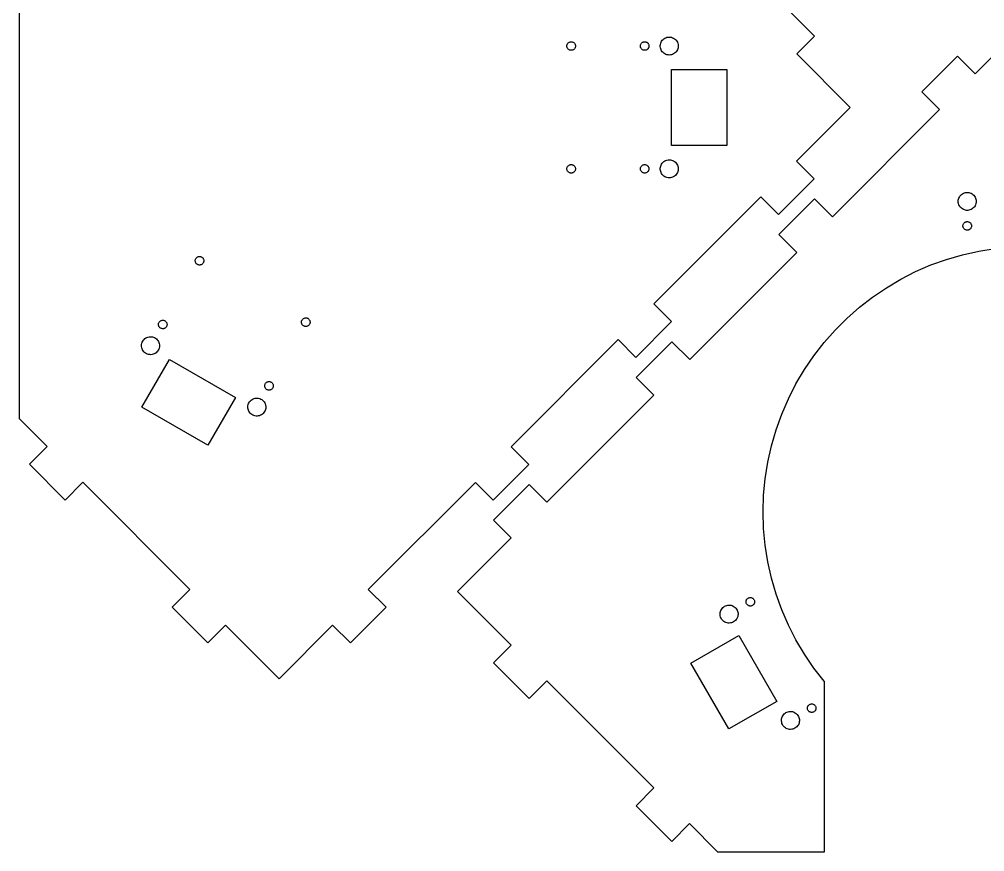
# Model space of a CAD drawing. Extents: x 0 to 997, y 13 to 1900.
# Drawn here: x 12.7 to 485.5, y 12.7 to 420.1 of the extents above; entities that cross this region are included whole.
import ezdxf

# ---------------------------------------------------------------- set-up
doc = ezdxf.new("R2010")
doc.units = 0
doc.layers.get('0').update_dxf_attribs({"linetype": 'CONTINUOUS'})

msp = doc.modelspace()

# ---------------------------------------------------------------- linework, layer by layer
for p, q in [((12.7208, 529.296), (12.7208, 224.674)), ((402.116, 411.854), (384.641, 429.328)), ((506.985, 419.59), (480.813, 393.418)), ((329.901, 411.297), (330.443, 411.4)), ((330.443, 411.4), (330.995, 411.435)), ((330.995, 411.435), (331.546, 411.4)), ((331.546, 411.4), (332.089, 411.297)), ((393.418, 403.157), (402.116, 411.854)), ((280.899, 407.167), (280.932, 407.428)), ((280.899, 406.903), (280.899, 407.167)), ((280.932, 406.641), (280.899, 406.903)), ((280.932, 407.428), (280.998, 407.684)), ((280.998, 406.386), (280.932, 406.641)), ((280.998, 407.684), (281.095, 407.929)), ((281.095, 407.929), (281.222, 408.16)), ((281.222, 408.16), (281.377, 408.373)), ((281.377, 408.373), (281.557, 408.566)), ((281.557, 408.566), (281.761, 408.734)), ((281.761, 408.734), (281.983, 408.875)), ((281.983, 408.875), (282.222, 408.987)), ((282.222, 408.987), (282.473, 409.069)), ((282.473, 409.069), (282.732, 409.118)), ((282.732, 409.118), (282.995, 409.135)), ((282.995, 409.135), (283.258, 409.118)), ((283.258, 409.118), (283.517, 409.069)), ((283.517, 409.069), (283.768, 408.987)), ((283.768, 408.987), (284.007, 408.875)), ((284.007, 408.875), (284.229, 408.734)), ((284.229, 408.734), (284.432, 408.566)), ((284.432, 408.566), (284.613, 408.373)), ((284.613, 408.373), (284.768, 408.16)), ((284.768, 408.16), (284.895, 407.929)), ((284.895, 407.929), (284.992, 407.684)), ((284.992, 407.684), (285.058, 407.428)), ((285.058, 406.641), (284.992, 406.386)), ((285.058, 407.428), (285.091, 407.167)), ((285.091, 406.903), (285.058, 406.641)), ((285.091, 407.167), (285.091, 406.903)), ((316.899, 407.167), (316.932, 407.428)), ((316.899, 406.903), (316.899, 407.167)), ((316.932, 406.641), (316.899, 406.903)), ((316.932, 407.428), (316.998, 407.684)), ((316.998, 406.386), (316.932, 406.641)), ((316.998, 407.684), (317.095, 407.929)), ((317.095, 407.929), (317.222, 408.16)), ((317.222, 408.16), (317.377, 408.373)), ((317.377, 408.373), (317.557, 408.566)), ((317.557, 408.566), (317.761, 408.734)), ((317.761, 408.734), (317.983, 408.875)), ((317.983, 408.875), (318.222, 408.987)), ((318.222, 408.987), (318.473, 409.069)), ((318.473, 409.069), (318.732, 409.118)), ((318.732, 409.118), (318.995, 409.135)), ((318.995, 409.135), (319.258, 409.118)), ((319.258, 409.118), (319.517, 409.069)), ((319.517, 409.069), (319.768, 408.987)), ((319.768, 408.987), (320.007, 408.875)), ((320.007, 408.875), (320.229, 408.734)), ((320.229, 408.734), (320.432, 408.566)), ((320.432, 408.566), (320.613, 408.373)), ((320.613, 408.373), (320.768, 408.16)), ((320.768, 408.16), (320.895, 407.929)), ((320.895, 407.929), (320.992, 407.684)), ((320.992, 407.684), (321.058, 407.428)), ((321.058, 406.641), (320.992, 406.386)), ((321.058, 407.428), (321.091, 407.167)), ((321.091, 406.903), (321.058, 406.641)), ((321.091, 407.167), (321.091, 406.903)), ((326.604, 407.311), (326.673, 407.859)), ((326.604, 406.759), (326.604, 407.311)), ((326.673, 406.21), (326.604, 406.759)), ((326.673, 407.859), (326.81, 408.395)), ((326.81, 408.395), (327.014, 408.908)), ((327.014, 408.908), (327.28, 409.392)), ((327.28, 409.392), (327.605, 409.84)), ((327.605, 409.84), (327.983, 410.242)), ((327.983, 410.242), (328.409, 410.595)), ((328.409, 410.595), (328.875, 410.891)), ((328.875, 410.891), (329.375, 411.126)), ((329.375, 411.126), (329.901, 411.297)), ((332.089, 411.297), (332.615, 411.126)), ((332.615, 411.126), (333.115, 410.891)), ((333.115, 410.891), (333.581, 410.595)), ((333.581, 410.595), (334.007, 410.242)), ((334.007, 410.242), (334.385, 409.84)), ((334.385, 409.84), (334.71, 409.392)), ((334.71, 409.392), (334.976, 408.908)), ((334.976, 408.908), (335.18, 408.395)), ((335.18, 408.395), (335.317, 407.859)), ((335.317, 407.859), (335.386, 407.311)), ((335.386, 406.759), (335.317, 406.21)), ((335.386, 407.311), (335.386, 406.759)), ((281.095, 406.141), (280.998, 406.386)), ((281.222, 405.91), (281.095, 406.141)), ((281.377, 405.696), (281.222, 405.91)), ((281.557, 405.504), (281.377, 405.696)), ((281.761, 405.336), (281.557, 405.504)), ((281.983, 405.195), (281.761, 405.336)), ((282.222, 405.082), (281.983, 405.195)), ((282.473, 405.001), (282.222, 405.082)), ((282.732, 404.951), (282.473, 405.001)), ((282.995, 404.935), (282.732, 404.951)), ((283.258, 404.951), (282.995, 404.935)), ((283.517, 405.001), (283.258, 404.951)), ((283.768, 405.082), (283.517, 405.001)), ((284.007, 405.195), (283.768, 405.082)), ((284.229, 405.336), (284.007, 405.195)), ((284.432, 405.504), (284.229, 405.336)), ((284.613, 405.696), (284.432, 405.504)), ((284.768, 405.91), (284.613, 405.696)), ((284.895, 406.141), (284.768, 405.91)), ((284.992, 406.386), (284.895, 406.141)), ((317.095, 406.141), (316.998, 406.386)), ((317.222, 405.91), (317.095, 406.141)), ((317.377, 405.696), (317.222, 405.91)), ((317.557, 405.504), (317.377, 405.696)), ((317.761, 405.336), (317.557, 405.504)), ((317.983, 405.195), (317.761, 405.336)), ((318.222, 405.082), (317.983, 405.195)), ((318.473, 405.001), (318.222, 405.082)), ((318.732, 404.951), (318.473, 405.001)), ((318.995, 404.935), (318.732, 404.951)), ((319.258, 404.951), (318.995, 404.935)), ((319.517, 405.001), (319.258, 404.951)), ((319.768, 405.082), (319.517, 405.001)), ((320.007, 405.195), (319.768, 405.082)), ((320.229, 405.336), (320.007, 405.195)), ((320.432, 405.504), (320.229, 405.336)), ((320.613, 405.696), (320.432, 405.504)), ((320.768, 405.91), (320.613, 405.696)), ((320.895, 406.141), (320.768, 405.91)), ((320.992, 406.386), (320.895, 406.141)), ((326.81, 405.675), (326.673, 406.21)), ((327.014, 405.161), (326.81, 405.675)), ((327.28, 404.677), (327.014, 405.161)), ((327.605, 404.23), (327.28, 404.677)), ((327.983, 403.827), (327.605, 404.23)), ((328.409, 403.475), (327.983, 403.827)), ((328.875, 403.179), (328.409, 403.475)), ((329.375, 402.944), (328.875, 403.179)), ((329.901, 402.773), (329.375, 402.944)), ((330.443, 402.67), (329.901, 402.773)), ((330.995, 402.635), (330.443, 402.67)), ((331.546, 402.67), (330.995, 402.635)), ((332.089, 402.773), (331.546, 402.67)), ((332.615, 402.944), (332.089, 402.773)), ((333.115, 403.179), (332.615, 402.944)), ((333.581, 403.475), (333.115, 403.179)), ((334.007, 403.827), (333.581, 403.475)), ((334.385, 404.23), (334.007, 403.827)), ((334.71, 404.677), (334.385, 404.23)), ((334.976, 405.161), (334.71, 404.677)), ((335.18, 405.675), (334.976, 405.161)), ((335.317, 406.21), (335.18, 405.675)), ((419.59, 376.985), (393.418, 403.157)), ((472.116, 402.116), (454.641, 384.641)), ((480.813, 393.418), (472.116, 402.116)), ((332.135, 358.36), (332.135, 395.61)), ((332.135, 395.61), (359.185, 395.61)), ((359.185, 395.61), (359.185, 358.36)), ((454.641, 384.641), (463.339, 375.944)), ((393.339, 350.734), (419.59, 376.985)), ((463.339, 375.944), (410.916, 323.521)), ((359.185, 358.36), (332.135, 358.36)), ((327.605, 349.74), (327.983, 350.142)), ((327.983, 350.142), (328.409, 350.495)), ((328.409, 350.495), (328.875, 350.791)), ((328.875, 350.791), (329.375, 351.026)), ((329.375, 351.026), (329.901, 351.197)), ((329.901, 351.197), (330.443, 351.3)), ((330.443, 351.3), (330.995, 351.335)), ((330.995, 351.335), (331.546, 351.3)), ((331.546, 351.3), (332.089, 351.197)), ((332.089, 351.197), (332.615, 351.026)), ((332.615, 351.026), (333.115, 350.791)), ((333.115, 350.791), (333.581, 350.495)), ((333.581, 350.495), (334.007, 350.142)), ((334.007, 350.142), (334.385, 349.74)), ((402.036, 342.036), (393.339, 350.734)), ((280.899, 347.067), (280.932, 347.328)), ((280.899, 346.803), (280.899, 347.067)), ((280.932, 346.541), (280.899, 346.803)), ((280.932, 347.328), (280.998, 347.584)), ((280.998, 346.286), (280.932, 346.541)), ((280.998, 347.584), (281.095, 347.829)), ((281.095, 346.041), (280.998, 346.286)), ((281.095, 347.829), (281.222, 348.06)), ((281.222, 345.81), (281.095, 346.041)), ((281.222, 348.06), (281.377, 348.273)), ((281.377, 345.596), (281.222, 345.81)), ((281.377, 348.273), (281.557, 348.466)), ((281.557, 345.404), (281.377, 345.596)), ((281.557, 348.466), (281.761, 348.634)), ((281.761, 345.236), (281.557, 345.404)), ((281.761, 348.634), (281.983, 348.775)), ((281.983, 345.095), (281.761, 345.236)), ((281.983, 348.775), (282.222, 348.887)), ((282.222, 348.887), (282.473, 348.969)), ((282.473, 348.969), (282.732, 349.018)), ((282.732, 349.018), (282.995, 349.035)), ((282.995, 349.035), (283.258, 349.018)), ((283.258, 349.018), (283.517, 348.969)), ((283.517, 348.969), (283.768, 348.887)), ((283.768, 348.887), (284.007, 348.775)), ((284.007, 348.775), (284.229, 348.634)), ((284.229, 345.236), (284.007, 345.095)), ((284.229, 348.634), (284.432, 348.466)), ((284.432, 345.404), (284.229, 345.236)), ((284.432, 348.466), (284.613, 348.273)), ((284.613, 345.596), (284.432, 345.404)), ((284.613, 348.273), (284.768, 348.06)), ((284.768, 345.81), (284.613, 345.596)), ((284.768, 348.06), (284.895, 347.829)), ((284.895, 346.041), (284.768, 345.81)), ((284.895, 347.829), (284.992, 347.584)), ((284.992, 346.286), (284.895, 346.041)), ((284.992, 347.584), (285.058, 347.328)), ((285.058, 346.541), (284.992, 346.286)), ((285.058, 347.328), (285.091, 347.067)), ((285.091, 346.803), (285.058, 346.541)), ((285.091, 347.067), (285.091, 346.803)), ((316.899, 347.067), (316.932, 347.328)), ((316.899, 346.803), (316.899, 347.067)), ((316.932, 346.541), (316.899, 346.803)), ((316.932, 347.328), (316.998, 347.584)), ((316.998, 346.286), (316.932, 346.541)), ((316.998, 347.584), (317.095, 347.829)), ((317.095, 346.041), (316.998, 346.286)), ((317.095, 347.829), (317.222, 348.06)), ((317.222, 345.81), (317.095, 346.041)), ((317.222, 348.06), (317.377, 348.273)), ((317.377, 345.596), (317.222, 345.81)), ((317.377, 348.273), (317.557, 348.466)), ((317.557, 345.404), (317.377, 345.596)), ((317.557, 348.466), (317.761, 348.634)), ((317.761, 345.236), (317.557, 345.404)), ((317.761, 348.634), (317.983, 348.775)), ((317.983, 345.095), (317.761, 345.236)), ((317.983, 348.775), (318.222, 348.887)), ((318.222, 348.887), (318.473, 348.969)), ((318.473, 348.969), (318.732, 349.018)), ((318.732, 349.018), (318.995, 349.035)), ((318.995, 349.035), (319.258, 349.018)), ((319.258, 349.018), (319.517, 348.969)), ((319.517, 348.969), (319.768, 348.887)), ((319.768, 348.887), (320.007, 348.775)), ((320.007, 348.775), (320.229, 348.634)), ((320.229, 345.236), (320.007, 345.095)), ((320.229, 348.634), (320.432, 348.466)), ((320.432, 345.404), (320.229, 345.236)), ((320.432, 348.466), (320.613, 348.273)), ((320.613, 345.596), (320.432, 345.404)), ((320.613, 348.273), (320.768, 348.06)), ((320.768, 345.81), (320.613, 345.596)), ((320.768, 348.06), (320.895, 347.829)), ((320.895, 346.041), (320.768, 345.81)), ((320.895, 347.829), (320.992, 347.584)), ((320.992, 346.286), (320.895, 346.041)), ((320.992, 347.584), (321.058, 347.328)), ((321.058, 346.541), (320.992, 346.286)), ((321.058, 347.328), (321.091, 347.067)), ((321.091, 346.803), (321.058, 346.541)), ((321.091, 347.067), (321.091, 346.803)), ((326.604, 347.211), (326.673, 347.759)), ((326.604, 346.659), (326.604, 347.211)), ((326.673, 346.11), (326.604, 346.659)), ((326.673, 347.759), (326.81, 348.295)), ((326.81, 345.575), (326.673, 346.11)), ((326.81, 348.295), (327.014, 348.808)), ((327.014, 345.061), (326.81, 345.575)), ((327.014, 348.808), (327.28, 349.292)), ((327.28, 349.292), (327.605, 349.74)), ((334.385, 349.74), (334.71, 349.292)), ((334.71, 349.292), (334.976, 348.808)), ((334.976, 348.808), (335.18, 348.295)), ((335.18, 345.575), (334.976, 345.061)), ((335.18, 348.295), (335.317, 347.759)), ((335.317, 346.11), (335.18, 345.575)), ((335.317, 347.759), (335.386, 347.211)), ((335.386, 346.659), (335.317, 346.11)), ((335.386, 347.211), (335.386, 346.659)), ((282.222, 344.982), (281.983, 345.095)), ((282.473, 344.901), (282.222, 344.982)), ((282.732, 344.851), (282.473, 344.901)), ((282.995, 344.835), (282.732, 344.851)), ((283.258, 344.851), (282.995, 344.835)), ((283.517, 344.901), (283.258, 344.851)), ((283.768, 344.982), (283.517, 344.901)), ((284.007, 345.095), (283.768, 344.982)), ((318.222, 344.982), (317.983, 345.095)), ((318.473, 344.901), (318.222, 344.982)), ((318.732, 344.851), (318.473, 344.901)), ((318.995, 344.835), (318.732, 344.851)), ((319.258, 344.851), (318.995, 344.835)), ((319.517, 344.901), (319.258, 344.851)), ((319.768, 344.982), (319.517, 344.901)), ((320.007, 345.095), (319.768, 344.982)), ((327.28, 344.577), (327.014, 345.061)), ((327.605, 344.13), (327.28, 344.577)), ((327.983, 343.727), (327.605, 344.13)), ((328.409, 343.375), (327.983, 343.727)), ((328.875, 343.079), (328.409, 343.375)), ((329.375, 342.844), (328.875, 343.079)), ((329.901, 342.673), (329.375, 342.844)), ((330.443, 342.57), (329.901, 342.673)), ((330.995, 342.535), (330.443, 342.57)), ((331.546, 342.57), (330.995, 342.535)), ((332.089, 342.673), (331.546, 342.57)), ((332.615, 342.844), (332.089, 342.673)), ((333.115, 343.079), (332.615, 342.844)), ((333.581, 343.375), (333.115, 343.079)), ((334.007, 343.727), (333.581, 343.375)), ((334.385, 344.13), (334.007, 343.727)), ((334.71, 344.577), (334.385, 344.13)), ((334.976, 345.061), (334.71, 344.577)), ((384.562, 324.562), (402.036, 342.036)), ((323.441, 280.836), (375.864, 333.259)), ((375.864, 333.259), (384.562, 324.562)), ((402.218, 332.218), (384.744, 314.744)), ((410.916, 323.521), (402.218, 332.218)), ((472.535, 330.995), (472.57, 331.546)), ((472.57, 330.443), (472.535, 330.995)), ((472.57, 331.546), (472.673, 332.089)), ((472.673, 332.089), (472.844, 332.615)), ((472.844, 332.615), (473.079, 333.115)), ((473.079, 333.115), (473.375, 333.581)), ((473.375, 333.581), (473.727, 334.007)), ((473.727, 334.007), (474.13, 334.385)), ((474.13, 334.385), (474.577, 334.71)), ((474.577, 334.71), (475.061, 334.976)), ((475.061, 334.976), (475.575, 335.18)), ((475.575, 335.18), (476.11, 335.317)), ((476.11, 335.317), (476.659, 335.386)), ((476.659, 335.386), (477.211, 335.386)), ((477.211, 335.386), (477.759, 335.317)), ((477.759, 335.317), (478.295, 335.18)), ((478.295, 335.18), (478.808, 334.976)), ((478.808, 334.976), (479.292, 334.71)), ((479.292, 334.71), (479.74, 334.385)), ((479.74, 334.385), (480.142, 334.007)), ((480.142, 334.007), (480.495, 333.581)), ((480.495, 333.581), (480.791, 333.115)), ((480.791, 333.115), (481.026, 332.615)), ((481.026, 332.615), (481.197, 332.089)), ((481.197, 332.089), (481.3, 331.546)), ((481.3, 331.546), (481.335, 330.995)), ((481.335, 330.995), (481.3, 330.443)), ((472.673, 329.901), (472.57, 330.443)), ((472.844, 329.375), (472.673, 329.901)), ((473.079, 328.875), (472.844, 329.375)), ((473.375, 328.409), (473.079, 328.875)), ((473.727, 327.983), (473.375, 328.409)), ((474.13, 327.605), (473.727, 327.983)), ((474.577, 327.28), (474.13, 327.605)), ((475.061, 327.014), (474.577, 327.28)), ((475.575, 326.81), (475.061, 327.014)), ((476.11, 326.673), (475.575, 326.81)), ((476.659, 326.604), (476.11, 326.673)), ((477.211, 326.604), (476.659, 326.604)), ((477.759, 326.673), (477.211, 326.604)), ((478.295, 326.81), (477.759, 326.673)), ((478.808, 327.014), (478.295, 326.81)), ((479.292, 327.28), (478.808, 327.014)), ((479.74, 327.605), (479.292, 327.28)), ((480.142, 327.983), (479.74, 327.605)), ((480.495, 328.409), (480.142, 327.983)), ((480.791, 328.875), (480.495, 328.409)), ((481.026, 329.375), (480.791, 328.875)), ((481.197, 329.901), (481.026, 329.375)), ((481.3, 330.443), (481.197, 329.901)), ((474.835, 318.995), (474.851, 319.258)), ((474.851, 318.732), (474.835, 318.995)), ((474.851, 319.258), (474.901, 319.517)), ((474.901, 318.473), (474.851, 318.732)), ((474.901, 319.517), (474.982, 319.768)), ((474.982, 318.222), (474.901, 318.473)), ((474.982, 319.768), (475.095, 320.007)), ((475.095, 317.983), (474.982, 318.222)), ((475.095, 320.007), (475.236, 320.229)), ((475.236, 317.761), (475.095, 317.983)), ((475.236, 320.229), (475.404, 320.432)), ((475.404, 317.557), (475.236, 317.761)), ((475.404, 320.432), (475.596, 320.613)), ((475.596, 317.377), (475.404, 317.557)), ((475.596, 320.613), (475.81, 320.768)), ((475.81, 317.222), (475.596, 317.377)), ((475.81, 320.768), (476.041, 320.895)), ((476.041, 317.095), (475.81, 317.222)), ((476.041, 320.895), (476.286, 320.992)), ((476.286, 316.998), (476.041, 317.095)), ((476.286, 320.992), (476.541, 321.058)), ((476.541, 316.932), (476.286, 316.998)), ((476.541, 321.058), (476.803, 321.091)), ((476.803, 316.899), (476.541, 316.932)), ((476.803, 321.091), (477.067, 321.091)), ((477.067, 316.899), (476.803, 316.899)), ((477.067, 321.091), (477.328, 321.058)), ((477.328, 316.932), (477.067, 316.899)), ((477.328, 321.058), (477.584, 320.992)), ((477.584, 316.998), (477.328, 316.932)), ((477.584, 320.992), (477.829, 320.895)), ((477.829, 317.095), (477.584, 316.998)), ((477.829, 320.895), (478.06, 320.768)), ((478.06, 317.222), (477.829, 317.095)), ((478.06, 320.768), (478.273, 320.613)), ((478.273, 317.377), (478.06, 317.222)), ((478.273, 320.613), (478.466, 320.432)), ((478.466, 317.557), (478.273, 317.377)), ((478.466, 320.432), (478.634, 320.229)), ((478.634, 317.761), (478.466, 317.557)), ((478.634, 320.229), (478.775, 320.007)), ((478.775, 317.983), (478.634, 317.761)), ((478.775, 320.007), (478.887, 319.768)), ((478.887, 318.222), (478.775, 317.983)), ((478.887, 319.768), (478.969, 319.517)), ((478.969, 318.473), (478.887, 318.222)), ((478.969, 319.517), (479.018, 319.258)), ((479.018, 318.732), (478.969, 318.473)), ((479.018, 319.258), (479.035, 318.995)), ((479.035, 318.995), (479.018, 318.732)), ((384.744, 314.744), (393.441, 306.046)), ((482.625, 306.692), (490.692, 307.97)), ((98.9482, 302.508), (99.035, 302.757)), ((99.035, 302.757), (99.1522, 302.993)), ((99.1522, 302.993), (99.2982, 303.213)), ((99.2982, 303.213), (99.4705, 303.412)), ((99.4705, 303.412), (99.6665, 303.589)), ((99.6665, 303.589), (99.883, 303.739)), ((99.883, 303.739), (100.117, 303.862)), ((100.117, 303.862), (100.364, 303.954)), ((100.364, 303.954), (100.621, 304.014)), ((100.621, 304.014), (100.883, 304.041)), ((100.883, 304.041), (101.147, 304.036)), ((101.147, 304.036), (101.408, 303.997)), ((101.408, 303.997), (101.662, 303.926)), ((101.662, 303.926), (101.905, 303.824)), ((101.905, 303.824), (102.133, 303.692)), ((102.133, 303.692), (102.343, 303.533)), ((102.343, 303.533), (102.531, 303.348)), ((102.531, 303.348), (102.695, 303.142)), ((102.695, 303.142), (102.832, 302.916)), ((102.832, 302.916), (102.939, 302.675)), ((102.939, 302.675), (103.015, 302.423)), ((393.441, 306.046), (341.018, 253.623)), ((459.129, 299.866), (466.813, 302.632)), ((466.813, 302.632), (474.655, 304.911)), ((474.655, 304.911), (482.625, 306.692)), ((98.8714, 301.987), (98.8934, 302.25)), ((98.8824, 301.724), (98.8714, 301.987)), ((98.9264, 301.464), (98.8824, 301.724)), ((98.8934, 302.25), (98.9482, 302.508)), ((99.0026, 301.211), (98.9264, 301.464)), ((99.1099, 300.97), (99.0026, 301.211)), ((99.2465, 300.745), (99.1099, 300.97)), ((99.4103, 300.538), (99.2465, 300.745)), ((99.5987, 300.354), (99.4103, 300.538)), ((99.8088, 300.194), (99.5987, 300.354)), ((100.037, 300.062), (99.8088, 300.194)), ((100.28, 299.96), (100.037, 300.062)), ((100.534, 299.889), (100.28, 299.96)), ((100.795, 299.851), (100.534, 299.889)), ((101.059, 299.845), (100.795, 299.851)), ((101.321, 299.873), (101.059, 299.845)), ((101.578, 299.933), (101.321, 299.873)), ((101.825, 300.025), (101.578, 299.933)), ((102.059, 300.147), (101.825, 300.025)), ((102.275, 300.297), (102.059, 300.147)), ((102.471, 300.474), (102.275, 300.297)), ((102.644, 300.674), (102.471, 300.474)), ((102.79, 300.893), (102.644, 300.674)), ((102.907, 301.129), (102.79, 300.893)), ((102.994, 301.378), (102.907, 301.129)), ((103.048, 301.636), (102.994, 301.378)), ((103.015, 302.423), (103.059, 302.163)), ((103.07, 301.899), (103.048, 301.636)), ((103.059, 302.163), (103.07, 301.899)), ((451.634, 296.622), (459.129, 299.866)), ((444.357, 292.915), (451.634, 296.622)), ((430.573, 284.167), (437.327, 288.758)), ((437.327, 288.758), (444.357, 292.915)), ((424.12, 279.162), (430.573, 284.167)), ((332.139, 272.139), (323.441, 280.836)), ((417.994, 273.761), (424.12, 279.162)), ((80.8714, 270.81), (80.8934, 271.073)), ((80.8824, 270.547), (80.8714, 270.81)), ((80.9264, 270.287), (80.8824, 270.547)), ((80.8934, 271.073), (80.9482, 271.331)), ((81.0026, 270.034), (80.9264, 270.287)), ((80.9482, 271.331), (81.035, 271.58)), ((81.1099, 269.793), (81.0026, 270.034)), ((81.035, 271.58), (81.1522, 271.816)), ((81.2465, 269.568), (81.1099, 269.793)), ((81.1522, 271.816), (81.2982, 272.036)), ((81.4103, 269.361), (81.2465, 269.568)), ((81.2982, 272.036), (81.4705, 272.236)), ((81.4705, 272.236), (81.6665, 272.412)), ((81.6665, 272.412), (81.883, 272.563)), ((81.883, 272.563), (82.1167, 272.685)), ((82.1167, 272.685), (82.3639, 272.777)), ((82.3639, 272.777), (82.6207, 272.837)), ((82.6207, 272.837), (82.8829, 272.864)), ((82.8829, 272.864), (83.1466, 272.859)), ((83.1466, 272.859), (83.4075, 272.82)), ((83.4075, 272.82), (83.6615, 272.749)), ((83.6615, 272.749), (83.9046, 272.647)), ((83.9046, 272.647), (84.133, 272.515)), ((84.133, 272.515), (84.3431, 272.356)), ((84.3431, 272.356), (84.5315, 272.171)), ((84.6436, 269.497), (84.4713, 269.297)), ((84.5315, 272.171), (84.6953, 271.965)), ((84.7895, 269.716), (84.6436, 269.497)), ((84.6953, 271.965), (84.8319, 271.739)), ((84.9068, 269.953), (84.7895, 269.716)), ((84.8319, 271.739), (84.9392, 271.498)), ((84.9935, 270.202), (84.9068, 269.953)), ((84.9392, 271.498), (85.0154, 271.246)), ((85.0484, 270.46), (84.9935, 270.202)), ((85.0154, 271.246), (85.0594, 270.986)), ((85.0704, 270.722), (85.0484, 270.46)), ((85.0594, 270.986), (85.0704, 270.722)), ((150.919, 271.937), (150.942, 272.2)), ((150.931, 271.674), (150.919, 271.937)), ((150.975, 271.414), (150.931, 271.674)), ((150.942, 272.2), (150.996, 272.458)), ((151.051, 271.161), (150.975, 271.414)), ((150.996, 272.458), (151.083, 272.707)), ((151.158, 270.92), (151.051, 271.161)), ((151.083, 272.707), (151.2, 272.943)), ((151.295, 270.695), (151.158, 270.92)), ((151.2, 272.943), (151.346, 273.163)), ((151.458, 270.488), (151.295, 270.695)), ((151.346, 273.163), (151.519, 273.362)), ((151.647, 270.304), (151.458, 270.488)), ((151.519, 273.362), (151.715, 273.539)), ((151.857, 270.144), (151.647, 270.304)), ((151.715, 273.539), (151.931, 273.689)), ((152.085, 270.012), (151.857, 270.144)), ((151.931, 273.689), (152.165, 273.812)), ((152.328, 269.91), (152.085, 270.012)), ((152.165, 273.812), (152.412, 273.904)), ((152.582, 269.839), (152.328, 269.91)), ((152.412, 273.904), (152.669, 273.964)), ((152.843, 269.801), (152.582, 269.839)), ((152.669, 273.964), (152.931, 273.991)), ((153.107, 269.795), (152.843, 269.801)), ((152.931, 273.991), (153.195, 273.986)), ((153.369, 269.823), (153.107, 269.795)), ((153.195, 273.986), (153.456, 273.947)), ((153.626, 269.883), (153.369, 269.823)), ((153.456, 273.947), (153.71, 273.876)), ((153.873, 269.975), (153.626, 269.883)), ((153.71, 273.876), (153.953, 273.774)), ((154.107, 270.097), (153.873, 269.975)), ((153.953, 273.774), (154.181, 273.642)), ((154.323, 270.247), (154.107, 270.097)), ((154.181, 273.642), (154.391, 273.483)), ((154.519, 270.424), (154.323, 270.247)), ((154.391, 273.483), (154.58, 273.298)), ((154.692, 270.624), (154.519, 270.424)), ((154.58, 273.298), (154.743, 273.092)), ((154.838, 270.843), (154.692, 270.624)), ((154.743, 273.092), (154.88, 272.866)), ((154.955, 271.079), (154.838, 270.843)), ((154.88, 272.866), (154.987, 272.625)), ((155.042, 271.328), (154.955, 271.079)), ((154.987, 272.625), (155.064, 272.373)), ((155.096, 271.586), (155.042, 271.328)), ((155.064, 272.373), (155.108, 272.113)), ((155.119, 271.849), (155.096, 271.586)), ((155.108, 272.113), (155.119, 271.849)), ((314.664, 254.664), (332.139, 272.139)), ((412.219, 267.986), (417.994, 273.761)), ((76.2371, 264.712), (76.7866, 264.77)), ((76.7866, 264.77), (77.3391, 264.759)), ((77.3391, 264.759), (77.8857, 264.678)), ((81.5987, 269.177), (81.4103, 269.361)), ((81.8088, 269.017), (81.5987, 269.177)), ((82.0372, 268.885), (81.8088, 269.017)), ((82.2803, 268.783), (82.0372, 268.885)), ((82.5343, 268.712), (82.2803, 268.783)), ((82.7952, 268.674), (82.5343, 268.712)), ((83.0588, 268.668), (82.7952, 268.674)), ((83.3211, 268.696), (83.0588, 268.668)), ((83.5779, 268.756), (83.3211, 268.696)), ((83.825, 268.848), (83.5779, 268.756)), ((84.0587, 268.97), (83.825, 268.848)), ((84.2753, 269.121), (84.0587, 268.97)), ((84.4713, 269.297), (84.2753, 269.121)), ((406.818, 261.86), (412.219, 267.986)), ((72.5719, 260.466), (72.6181, 261.017)), ((72.595, 259.914), (72.5719, 260.466)), ((72.6181, 261.017), (72.733, 261.557)), ((72.733, 261.557), (72.9147, 262.079)), ((72.9147, 262.079), (73.1604, 262.574)), ((73.1604, 262.574), (73.4662, 263.034)), ((73.4662, 263.034), (73.8272, 263.453)), ((73.8272, 263.453), (74.2378, 263.822)), ((74.2378, 263.822), (74.6916, 264.138)), ((74.6916, 264.138), (75.1813, 264.394)), ((75.1813, 264.394), (75.6992, 264.586)), ((75.6992, 264.586), (76.2371, 264.712)), ((77.8857, 264.678), (78.4179, 264.529)), ((78.4179, 264.529), (78.9273, 264.315)), ((78.9273, 264.315), (79.4058, 264.039)), ((79.4058, 264.039), (79.8459, 263.705)), ((79.8459, 263.705), (80.2407, 263.318)), ((80.2407, 263.318), (80.5839, 262.885)), ((80.5839, 262.885), (80.8702, 262.412)), ((80.8702, 262.412), (81.0949, 261.908)), ((81.0949, 261.908), (81.2546, 261.379)), ((81.2546, 261.379), (81.3468, 260.834)), ((81.3699, 260.282), (81.3237, 259.731)), ((81.3468, 260.834), (81.3699, 260.282)), ((253.544, 210.939), (305.967, 263.362)), ((305.967, 263.362), (314.664, 254.664)), ((332.321, 262.321), (314.846, 244.846)), ((341.018, 253.623), (332.321, 262.321)), ((401.813, 255.407), (406.818, 261.86)), ((72.6871, 259.369), (72.595, 259.914)), ((72.8469, 258.84), (72.6871, 259.369)), ((73.0716, 258.335), (72.8469, 258.84)), ((73.3578, 257.863), (73.0716, 258.335)), ((73.7011, 257.43), (73.3578, 257.863)), ((74.0958, 257.043), (73.7011, 257.43)), ((74.536, 256.709), (74.0958, 257.043)), ((75.0145, 256.433), (74.536, 256.709)), ((75.5239, 256.219), (75.0145, 256.433)), ((76.0561, 256.07), (75.5239, 256.219)), ((76.6027, 255.989), (76.0561, 256.07)), ((77.1551, 255.978), (76.6027, 255.989)), ((77.7047, 256.036), (77.1551, 255.978)), ((78.2426, 256.162), (77.7047, 256.036)), ((78.7605, 256.354), (78.2426, 256.162)), ((79.2502, 256.61), (78.7605, 256.354)), ((79.7039, 256.926), (79.2502, 256.61)), ((80.1146, 257.295), (79.7039, 256.926)), ((80.4756, 257.714), (80.1146, 257.295)), ((80.7814, 258.174), (80.4756, 257.714)), ((81.0271, 258.669), (80.7814, 258.174)), ((81.2088, 259.191), (81.0271, 258.669)), ((81.3237, 259.731), (81.2088, 259.191)), ((397.222, 248.652), (401.813, 255.407)), ((72.7702, 230.248), (86.2952, 253.674)), ((86.2952, 253.674), (118.555, 235.049)), ((393.065, 241.623), (397.222, 248.652)), ((132.942, 241.023), (132.996, 241.281)), ((132.996, 241.281), (133.083, 241.53)), ((133.083, 241.53), (133.2, 241.766)), ((133.2, 241.766), (133.346, 241.986)), ((133.346, 241.986), (133.519, 242.186)), ((133.519, 242.186), (133.715, 242.362)), ((133.715, 242.362), (133.931, 242.513)), ((133.931, 242.513), (134.165, 242.635)), ((134.165, 242.635), (134.412, 242.727)), ((134.412, 242.727), (134.669, 242.787)), ((134.669, 242.787), (134.931, 242.814)), ((134.931, 242.814), (135.195, 242.809)), ((135.195, 242.809), (135.456, 242.77)), ((135.456, 242.77), (135.71, 242.699)), ((135.71, 242.699), (135.953, 242.597)), ((135.953, 242.597), (136.181, 242.465)), ((136.181, 242.465), (136.391, 242.306)), ((136.391, 242.306), (136.58, 242.121)), ((136.58, 242.121), (136.743, 241.915)), ((136.743, 241.915), (136.88, 241.689)), ((136.88, 241.689), (136.987, 241.448)), ((136.987, 241.448), (137.064, 241.196)), ((137.064, 241.196), (137.108, 240.936)), ((314.846, 244.846), (323.544, 236.149)), ((389.357, 234.346), (393.065, 241.623)), ((132.919, 240.76), (132.942, 241.023)), ((132.931, 240.497), (132.919, 240.76)), ((132.975, 240.237), (132.931, 240.497)), ((133.051, 239.984), (132.975, 240.237)), ((133.158, 239.743), (133.051, 239.984)), ((133.295, 239.518), (133.158, 239.743)), ((133.458, 239.311), (133.295, 239.518)), ((133.647, 239.127), (133.458, 239.311)), ((133.857, 238.967), (133.647, 239.127)), ((134.085, 238.835), (133.857, 238.967)), ((134.328, 238.733), (134.085, 238.835)), ((134.582, 238.662), (134.328, 238.733)), ((134.843, 238.624), (134.582, 238.662)), ((135.107, 238.618), (134.843, 238.624)), ((135.369, 238.646), (135.107, 238.618)), ((135.626, 238.706), (135.369, 238.646)), ((135.873, 238.798), (135.626, 238.706)), ((136.107, 238.92), (135.873, 238.798)), ((136.323, 239.071), (136.107, 238.92)), ((136.519, 239.247), (136.323, 239.071)), ((136.692, 239.447), (136.519, 239.247)), ((136.838, 239.666), (136.692, 239.447)), ((136.955, 239.903), (136.838, 239.666)), ((137.042, 240.152), (136.955, 239.903)), ((137.096, 240.41), (137.042, 240.152)), ((137.119, 240.672), (137.096, 240.41)), ((137.108, 240.936), (137.119, 240.672)), ((118.555, 235.049), (105.03, 211.623)), ((124.781, 231.507), (124.963, 232.029)), ((124.963, 232.029), (125.209, 232.524)), ((125.209, 232.524), (125.514, 232.984)), ((125.514, 232.984), (125.875, 233.403)), ((125.875, 233.403), (126.286, 233.772)), ((126.286, 233.772), (126.74, 234.088)), ((126.74, 234.088), (127.229, 234.344)), ((127.229, 234.344), (127.747, 234.536)), ((127.747, 234.536), (128.285, 234.662)), ((128.285, 234.662), (128.835, 234.72)), ((128.835, 234.72), (129.387, 234.709)), ((129.387, 234.709), (129.934, 234.628)), ((129.934, 234.628), (130.466, 234.479)), ((130.466, 234.479), (130.975, 234.265)), ((130.975, 234.265), (131.454, 233.989)), ((131.454, 233.989), (131.894, 233.655)), ((131.894, 233.655), (132.289, 233.268)), ((132.289, 233.268), (132.632, 232.835)), ((132.632, 232.835), (132.918, 232.362)), ((132.918, 232.362), (133.143, 231.858)), ((133.143, 231.858), (133.303, 231.329)), ((323.544, 236.149), (271.121, 183.726)), ((386.114, 226.851), (389.357, 234.346)), ((105.03, 211.623), (72.7702, 230.248)), ((124.62, 230.416), (124.666, 230.967)), ((124.643, 229.864), (124.62, 230.416)), ((124.735, 229.319), (124.643, 229.864)), ((124.666, 230.967), (124.781, 231.507)), ((124.895, 228.79), (124.735, 229.319)), ((125.12, 228.285), (124.895, 228.79)), ((125.406, 227.813), (125.12, 228.285)), ((125.749, 227.38), (125.406, 227.813)), ((126.144, 226.993), (125.749, 227.38)), ((126.584, 226.659), (126.144, 226.993)), ((132.163, 227.245), (131.752, 226.876)), ((132.524, 227.664), (132.163, 227.245)), ((132.83, 228.124), (132.524, 227.664)), ((133.075, 228.619), (132.83, 228.124)), ((133.257, 229.141), (133.075, 228.619)), ((133.372, 229.681), (133.257, 229.141)), ((133.303, 231.329), (133.395, 230.784)), ((133.418, 230.232), (133.372, 229.681)), ((133.395, 230.784), (133.418, 230.232)), ((12.7208, 224.674), (26.3768, 211.018)), ((127.063, 226.383), (126.584, 226.659)), ((127.572, 226.169), (127.063, 226.383)), ((128.104, 226.02), (127.572, 226.169)), ((128.651, 225.939), (128.104, 226.02)), ((129.203, 225.928), (128.651, 225.939)), ((129.753, 225.986), (129.203, 225.928)), ((130.291, 226.112), (129.753, 225.986)), ((130.809, 226.304), (130.291, 226.112)), ((131.298, 226.56), (130.809, 226.304)), ((131.752, 226.876), (131.298, 226.56)), ((383.348, 219.167), (386.114, 226.851)), ((381.069, 211.325), (383.348, 219.167)), ((26.3768, 211.018), (17.6794, 202.321)), ((262.241, 202.241), (253.544, 210.939)), ((379.288, 203.355), (381.069, 211.325)), ((378.01, 195.288), (379.288, 203.355)), ((17.6794, 202.321), (35.1537, 184.846)), ((244.767, 184.767), (262.241, 202.241)), ((377.241, 187.158), (378.01, 195.288)), ((35.1537, 184.846), (43.8512, 193.544)), ((43.8512, 193.544), (96.2743, 141.121)), ((183.646, 141.041), (236.069, 193.464)), ((236.069, 193.464), (244.767, 184.767)), ((262.423, 192.423), (244.949, 174.949)), ((271.121, 183.726), (262.423, 192.423)), ((376.985, 178.995), (377.241, 187.158)), ((244.949, 174.949), (253.646, 166.251)), ((377.241, 170.832), (376.985, 178.995)), ((378.01, 162.702), (377.241, 170.832)), ((253.646, 166.251), (227.395, 140)), ((379.288, 154.635), (378.01, 162.702)), ((381.069, 146.665), (379.288, 154.635)), ((383.348, 138.823), (381.069, 146.665)), ((96.2743, 141.121), (87.5769, 132.423)), ((192.344, 132.344), (183.646, 141.041)), ((227.395, 140), (253.567, 113.828)), ((370.41, 137.096), (370.672, 137.119)), ((370.672, 137.119), (370.936, 137.108)), ((370.936, 137.108), (371.196, 137.064)), ((386.114, 131.139), (383.348, 138.823)), ((87.5769, 132.423), (105.051, 114.949)), ((357.245, 132.163), (357.664, 132.524)), ((357.664, 132.524), (358.124, 132.83)), ((358.124, 132.83), (358.619, 133.075)), ((358.619, 133.075), (359.141, 133.257)), ((359.141, 133.257), (359.681, 133.372)), ((359.681, 133.372), (360.232, 133.418)), ((360.232, 133.418), (360.784, 133.395)), ((360.784, 133.395), (361.329, 133.303)), ((361.329, 133.303), (361.858, 133.143)), ((361.858, 133.143), (362.362, 132.918)), ((362.362, 132.918), (362.835, 132.632)), ((362.835, 132.632), (363.268, 132.289)), ((368.618, 135.107), (368.646, 135.369)), ((368.624, 134.843), (368.618, 135.107)), ((368.662, 134.582), (368.624, 134.843)), ((368.646, 135.369), (368.706, 135.626)), ((368.733, 134.328), (368.662, 134.582)), ((368.706, 135.626), (368.798, 135.873)), ((368.835, 134.085), (368.733, 134.328)), ((368.798, 135.873), (368.92, 136.107)), ((368.967, 133.857), (368.835, 134.085)), ((368.92, 136.107), (369.071, 136.323)), ((369.127, 133.647), (368.967, 133.857)), ((369.071, 136.323), (369.247, 136.519)), ((369.311, 133.458), (369.127, 133.647)), ((369.247, 136.519), (369.447, 136.692)), ((369.518, 133.295), (369.311, 133.458)), ((369.447, 136.692), (369.666, 136.838)), ((369.743, 133.158), (369.518, 133.295)), ((369.666, 136.838), (369.903, 136.955)), ((369.984, 133.051), (369.743, 133.158)), ((369.903, 136.955), (370.152, 137.042)), ((370.237, 132.975), (369.984, 133.051)), ((370.152, 137.042), (370.41, 137.096)), ((370.497, 132.931), (370.237, 132.975)), ((370.76, 132.919), (370.497, 132.931)), ((371.023, 132.942), (370.76, 132.919)), ((371.281, 132.996), (371.023, 132.942)), ((371.196, 137.064), (371.448, 136.987)), ((371.53, 133.083), (371.281, 132.996)), ((371.448, 136.987), (371.689, 136.88)), ((371.766, 133.2), (371.53, 133.083)), ((371.689, 136.88), (371.915, 136.743)), ((371.986, 133.346), (371.766, 133.2)), ((371.915, 136.743), (372.121, 136.58)), ((372.186, 133.519), (371.986, 133.346)), ((372.121, 136.58), (372.306, 136.391)), ((372.362, 133.715), (372.186, 133.519)), ((372.306, 136.391), (372.465, 136.181)), ((372.513, 133.931), (372.362, 133.715)), ((372.465, 136.181), (372.597, 135.953)), ((372.635, 134.165), (372.513, 133.931)), ((372.597, 135.953), (372.699, 135.71)), ((372.727, 134.412), (372.635, 134.165)), ((372.699, 135.71), (372.77, 135.456)), ((372.787, 134.669), (372.727, 134.412)), ((372.77, 135.456), (372.809, 135.195)), ((372.814, 134.931), (372.787, 134.669)), ((372.809, 135.195), (372.814, 134.931)), ((174.869, 114.869), (192.344, 132.344)), ((355.928, 129.203), (355.986, 129.753)), ((355.939, 128.651), (355.928, 129.203)), ((356.02, 128.104), (355.939, 128.651)), ((355.986, 129.753), (356.112, 130.291)), ((356.169, 127.572), (356.02, 128.104)), ((356.112, 130.291), (356.304, 130.809)), ((356.304, 130.809), (356.56, 131.298)), ((356.56, 131.298), (356.876, 131.752)), ((356.876, 131.752), (357.245, 132.163)), ((363.268, 132.289), (363.655, 131.894)), ((363.655, 131.894), (363.989, 131.454)), ((363.989, 131.454), (364.265, 130.975)), ((364.265, 130.975), (364.479, 130.466)), ((364.536, 127.747), (364.344, 127.229)), ((364.479, 130.466), (364.628, 129.934)), ((364.662, 128.285), (364.536, 127.747)), ((364.628, 129.934), (364.709, 129.387)), ((364.72, 128.835), (364.662, 128.285)), ((364.709, 129.387), (364.72, 128.835)), ((389.357, 123.644), (386.114, 131.139)), ((105.051, 114.949), (113.749, 123.646)), ((113.749, 123.646), (140, 97.3948)), ((140, 97.3948), (166.172, 123.567)), ((166.172, 123.567), (174.869, 114.869)), ((356.383, 127.063), (356.169, 127.572)), ((356.659, 126.584), (356.383, 127.063)), ((356.993, 126.144), (356.659, 126.584)), ((357.38, 125.749), (356.993, 126.144)), ((357.813, 125.406), (357.38, 125.749)), ((358.285, 125.12), (357.813, 125.406)), ((358.79, 124.895), (358.285, 125.12)), ((359.319, 124.735), (358.79, 124.895)), ((359.864, 124.643), (359.319, 124.735)), ((360.416, 124.62), (359.864, 124.643)), ((360.967, 124.666), (360.416, 124.62)), ((361.507, 124.781), (360.967, 124.666)), ((362.029, 124.963), (361.507, 124.781)), ((362.524, 125.209), (362.029, 124.963)), ((362.984, 125.514), (362.524, 125.209)), ((363.403, 125.875), (362.984, 125.514)), ((363.772, 126.286), (363.403, 125.875)), ((364.088, 126.74), (363.772, 126.286)), ((364.344, 127.229), (364.088, 126.74)), ((393.065, 116.367), (389.357, 123.644)), ((341.623, 105.03), (365.049, 118.555)), ((365.049, 118.555), (383.674, 86.2952)), ((253.567, 113.828), (244.869, 105.131)), ((397.222, 109.337), (393.065, 116.367)), ((401.813, 102.583), (397.222, 109.337)), ((244.869, 105.131), (262.344, 87.6564)), ((360.248, 72.7702), (341.623, 105.03)), ((406.818, 96.1298), (401.813, 102.583)), ((262.344, 87.6564), (271.041, 96.3538)), ((271.041, 96.3538), (323.464, 43.9307)), ((406.985, 95.9407), (406.818, 96.1298)), ((406.985, 12.7208), (406.985, 95.9407)), ((383.674, 86.2952), (360.248, 72.7702)), ((387.295, 80.1146), (387.714, 80.4756)), ((387.714, 80.4756), (388.174, 80.7814)), ((388.174, 80.7814), (388.669, 81.0271)), ((388.669, 81.0271), (389.191, 81.2088)), ((389.191, 81.2088), (389.731, 81.3237)), ((389.731, 81.3237), (390.282, 81.3699)), ((390.282, 81.3699), (390.834, 81.3468)), ((390.834, 81.3468), (391.379, 81.2546)), ((391.379, 81.2546), (391.908, 81.0949)), ((391.908, 81.0949), (392.412, 80.8702)), ((392.412, 80.8702), (392.885, 80.5839)), ((392.885, 80.5839), (393.318, 80.2407)), ((398.668, 83.0588), (398.696, 83.3211)), ((398.674, 82.7952), (398.668, 83.0588)), ((398.712, 82.5343), (398.674, 82.7952)), ((398.696, 83.3211), (398.756, 83.5779)), ((398.783, 82.2803), (398.712, 82.5343)), ((398.756, 83.5779), (398.848, 83.825)), ((398.885, 82.0372), (398.783, 82.2803)), ((398.848, 83.825), (398.97, 84.0587)), ((399.017, 81.8088), (398.885, 82.0372)), ((398.97, 84.0587), (399.121, 84.2753)), ((399.177, 81.5987), (399.017, 81.8088)), ((399.121, 84.2753), (399.297, 84.4713)), ((399.361, 81.4103), (399.177, 81.5987)), ((399.297, 84.4713), (399.497, 84.6436)), ((399.568, 81.2465), (399.361, 81.4103)), ((399.497, 84.6436), (399.716, 84.7895)), ((399.793, 81.1099), (399.568, 81.2465)), ((399.716, 84.7895), (399.953, 84.9068)), ((400.034, 81.0026), (399.793, 81.1099)), ((399.953, 84.9068), (400.202, 84.9935)), ((400.287, 80.9264), (400.034, 81.0026)), ((400.202, 84.9935), (400.46, 85.0484)), ((400.547, 80.8824), (400.287, 80.9264)), ((400.46, 85.0484), (400.722, 85.0704)), ((400.81, 80.8714), (400.547, 80.8824)), ((400.722, 85.0704), (400.986, 85.0594)), ((401.073, 80.8934), (400.81, 80.8714)), ((400.986, 85.0594), (401.246, 85.0154)), ((401.331, 80.9482), (401.073, 80.8934)), ((401.246, 85.0154), (401.498, 84.9392)), ((401.58, 81.035), (401.331, 80.9482)), ((401.498, 84.9392), (401.739, 84.8319)), ((401.816, 81.1522), (401.58, 81.035)), ((401.739, 84.8319), (401.965, 84.6953)), ((402.036, 81.2982), (401.816, 81.1522)), ((401.965, 84.6953), (402.171, 84.5315)), ((402.236, 81.4705), (402.036, 81.2982)), ((402.171, 84.5315), (402.356, 84.3431)), ((402.412, 81.6665), (402.236, 81.4705)), ((402.356, 84.3431), (402.515, 84.133)), ((402.563, 81.883), (402.412, 81.6665)), ((402.515, 84.133), (402.647, 83.9046)), ((402.685, 82.1167), (402.563, 81.883)), ((402.647, 83.9046), (402.749, 83.6615)), ((402.777, 82.3639), (402.685, 82.1167)), ((402.749, 83.6615), (402.82, 83.4075)), ((402.837, 82.6207), (402.777, 82.3639)), ((402.82, 83.4075), (402.859, 83.1466)), ((402.864, 82.8829), (402.837, 82.6207)), ((402.859, 83.1466), (402.864, 82.8829)), ((385.978, 77.1551), (386.036, 77.7047)), ((385.989, 76.6027), (385.978, 77.1551)), ((386.07, 76.0561), (385.989, 76.6027)), ((386.036, 77.7047), (386.162, 78.2426)), ((386.219, 75.5239), (386.07, 76.0561)), ((386.162, 78.2426), (386.354, 78.7605)), ((386.354, 78.7605), (386.61, 79.2502)), ((386.61, 79.2502), (386.926, 79.7039)), ((386.926, 79.7039), (387.295, 80.1146)), ((393.318, 80.2407), (393.705, 79.8459)), ((393.705, 79.8459), (394.039, 79.4058)), ((394.039, 79.4058), (394.315, 78.9273)), ((394.315, 78.9273), (394.529, 78.4179)), ((394.586, 75.6992), (394.394, 75.1813)), ((394.529, 78.4179), (394.678, 77.8857)), ((394.712, 76.2371), (394.586, 75.6992)), ((394.678, 77.8857), (394.759, 77.3391)), ((394.77, 76.7866), (394.712, 76.2371)), ((394.759, 77.3391), (394.77, 76.7866)), ((386.433, 75.0145), (386.219, 75.5239)), ((386.709, 74.536), (386.433, 75.0145)), ((387.043, 74.0958), (386.709, 74.536)), ((387.43, 73.7011), (387.043, 74.0958)), ((387.863, 73.3578), (387.43, 73.7011)), ((388.335, 73.0716), (387.863, 73.3578)), ((388.84, 72.8469), (388.335, 73.0716)), ((389.369, 72.6871), (388.84, 72.8469)), ((389.914, 72.595), (389.369, 72.6871)), ((390.466, 72.5719), (389.914, 72.595)), ((391.017, 72.6181), (390.466, 72.5719)), ((391.557, 72.733), (391.017, 72.6181)), ((392.079, 72.9147), (391.557, 72.733)), ((392.574, 73.1604), (392.079, 72.9147)), ((393.034, 73.4662), (392.574, 73.1604)), ((393.453, 73.8272), (393.034, 73.4662)), ((393.822, 74.2378), (393.453, 73.8272)), ((394.138, 74.6916), (393.822, 74.2378)), ((394.394, 75.1813), (394.138, 74.6916)), ((323.464, 43.9307), (314.767, 35.2333)), ((314.767, 35.2333), (332.241, 17.7589)), ((332.241, 17.7589), (340.939, 26.4563)), ((340.939, 26.4563), (354.674, 12.7208)), ((354.674, 12.7208), (406.985, 12.7208))]:
    msp.add_line(p, q)

doc.saveas('drawing.dxf')
